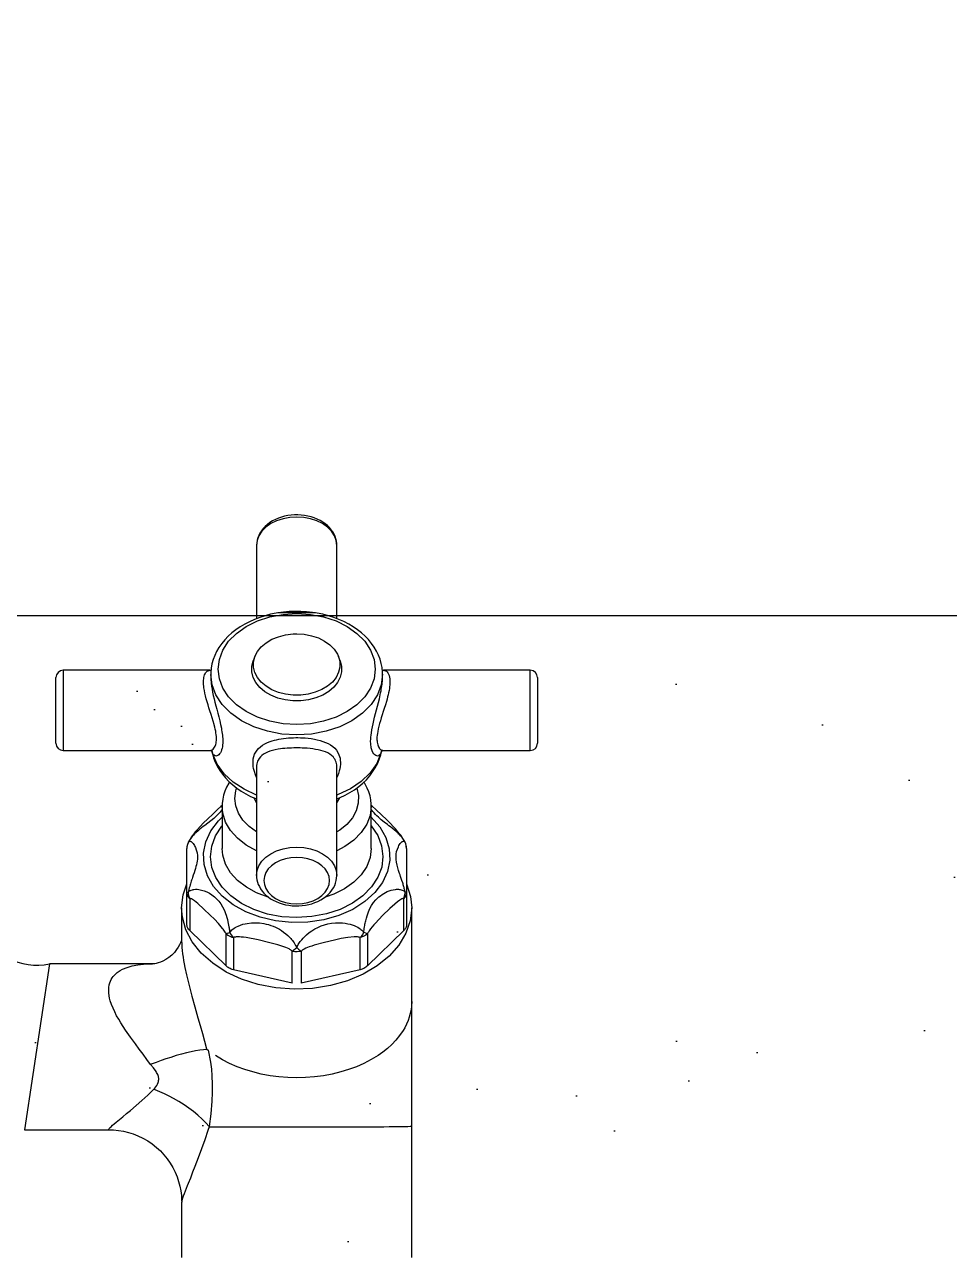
# Model space of a CAD drawing. Extents: x -36 to 357, y 137 to 237.
# Drawn here: x 42.104 to 42.2181, y 152.687 to 152.8391 of the extents above; entities that cross this region are included whole.
import ezdxf

# ---------------------------------------------------------------- set-up
doc = ezdxf.new("R2010")
doc.units = 0
doc.header["$LTSCALE"] = 0.01
doc.layers.get('0').update_dxf_attribs({"linetype": 'CONTINUOUS'})
for name, color, linetype in [('01', 1, 'CONTINUOUS'), ('A-HACHURAPARED', 254, 'CONTINUOUS'), ('ARQ-SMB-1_025', 1, 'CONTINUOUS')]:
    doc.layers.add(name, color=color, linetype=linetype)
doc.styles.add('FNDE Texto Cota 0025', font='verdana.ttf', dxfattribs={"height": 0.04})
doc.dimstyles.new('FNDE 1-0025', dxfattribs={"dimscale": 5, "dimtxt": 0.04, "dimasz": 0.0035, "dimexe": 0.15, "dimexo": 0.15, "dimgap": 0.0025, "dimtad": 1, "dimzin": 1, "dimdsep": 46, "dimtxsty": 'FNDE Texto Cota 0025', "dimblk": 'tic', "dimcen": 0.015, "dimdle": 0.15, "dimse1": 1, "dimse2": 1, "dimclrd": 251, "dimclre": 251, "dimclrt": 256, "dimaunit": 1, "dimadec": 3, "dimazin": 0, "dimtfac": 1, "dimtix": 1, "dimtmove": 2, "dimatfit": 3, "dimfxl": 0.15, "dimtvp": 1, "dimtolj": 1, "dimtzin": 0, "dimarcsym": 0})

# ---------------------------------------------------------------- blocks, each defined once
blk = doc.blocks.new('A$C093F1C31')
at = {"layer": '01', "ltscale": 10}
for p, q in [((0.09558, 0.16443), (0.09558, 0.14936)), ((0.11208, 0.16443), (0.11208, 0.16455)), ((0.11208, 0.14936), (0.11208, 0.16443)), ((0.10383, 0.15055), (0.10002, 0.15055)), ((0.10383, 0.15055), (0.10002, 0.15055)), ((0.10763, 0.15055), (0.10383, 0.15055)), ((0.09522, 0.14158), (0.09489, 0.14071)), ((0.11277, 0.14071), (0.11243, 0.14158)), ((0.05433, 0.12374), (0.05433, 0.13724)), ((0.05583, 0.13874), (0.05583, 0.12224)), ((0.08595, 0.13874), (0.05583, 0.13874)), ((0.08617, 0.13793), (0.08617, 0.13738)), ((0.12149, 0.13738), (0.12149, 0.13793)), ((0.12149, 0.13728), (0.12149, 0.13738)), ((0.15183, 0.13874), (0.1217, 0.13874)), ((0.15183, 0.12224), (0.15183, 0.13874)), ((0.15333, 0.13724), (0.15333, 0.12374)), ((0.05583, 0.12224), (0.08595, 0.12224)), ((0.08636, 0.12217), (0.08637, 0.12213)), ((0.08636, 0.12214), (0.08638, 0.12205)), ((0.1217, 0.12224), (0.15183, 0.12224)), ((0.09558, 0.11886), (0.09558, 0.11882)), ((0.09558, 0.11882), (0.09558, 0.09654)), ((0.11208, 0.09654), (0.11208, 0.11882)), ((0.0885, 0.11077), (0.0885, 0.10211)), ((0.11916, 0.10211), (0.11916, 0.11077)), ((0.08125, 0.09307), (0.08125, 0.10207)), ((0.12641, 0.10207), (0.12641, 0.09307)), ((0.08125, 0.08646), (0.08125, 0.09307)), ((0.08182, 0.09182), (0.08182, 0.08521)), ((0.12583, 0.08521), (0.12583, 0.09182)), ((0.12641, 0.09307), (0.12641, 0.08646)), ((0.08017, 0.08989), (0.08017, 0.08322)), ((0.12748, 0.07065), (0.12748, 0.08989)), ((0.0893, 0.07793), (0.08182, 0.08521)), ((0.0893, 0.07793), (0.0893, 0.08454)), ((0.0908, 0.08377), (0.0908, 0.07716)), ((0.11686, 0.07716), (0.11686, 0.08377)), ((0.12583, 0.08521), (0.11836, 0.07793)), ((0.11836, 0.08454), (0.11836, 0.07793)), ((0.1029, 0.07438), (0.1029, 0.08099)), ((0.10475, 0.08099), (0.10475, 0.07438)), ((0.05303, 0.07834), (0.04789, 0.04423)), ((0.07415, 0.07834), (0.05303, 0.07834)), ((0.07406, 0.07834), (0.07415, 0.07834)), ((0.07415, 0.07834), (0.07419, 0.07834)), ((0.1029, 0.07438), (0.0908, 0.07716)), ((0.11686, 0.07716), (0.10475, 0.07438)), ((0.12748, 0.04498), (0.12748, 0.07065)), ((0.04789, 0.04423), (0.06527, 0.04423)), ((0.12748, 0.01799), (0.12748, 0.04498)), ((0.08017, 0.02934), (0.08017, 0.01799))]:
    blk.add_line(p, q, dxfattribs=at)
for points in [[(0.11208, 0.16455, 0), (0.11206, 0.16484, 0), (0.11199, 0.16533, 0), (0.11188, 0.16581, 0), (0.11171, 0.16628, 0), (0.1115, 0.16675, 0), (0.11124, 0.16721, 0), (0.11092, 0.16765, 0), (0.11056, 0.16808, 0), (0.11014, 0.16849, 0), (0.10968, 0.16887, 0), (0.10917, 0.16922, 0), (0.10862, 0.16955, 0), (0.10804, 0.16983, 0), (0.10743, 0.17008, 0), (0.10679, 0.17029, 0), (0.10613, 0.17046, 0), (0.10545, 0.17058, 0), (0.10477, 0.17066, 0), (0.10408, 0.1707, 0), (0.10338, 0.17069, 0), (0.10269, 0.17064, 0), (0.10201, 0.17055, 0), (0.10134, 0.17041, 0), (0.10068, 0.17023, 0), (0.10005, 0.17001, 0), (0.09944, 0.16975, 0), (0.09886, 0.16945, 0), (0.09831, 0.16911, 0), (0.0978, 0.16874, 0), (0.09734, 0.16833, 0), (0.09693, 0.16789, 0), (0.09657, 0.16744, 0), (0.09627, 0.16696, 0), (0.09602, 0.16647, 0), (0.09583, 0.16598, 0), (0.09569, 0.16548, 0), (0.09561, 0.16498, 0), (0.09558, 0.16452, 0), (0.09558, 0.16443, 0)], [(0.11208, 0.16443, 0), (0.11195, 0.16544, 0), (0.11158, 0.16642, 0), (0.11097, 0.16734, 0), (0.11015, 0.16818, 0), (0.10913, 0.1689, 0), (0.10795, 0.16948, 0), (0.10665, 0.16991, 0), (0.10526, 0.17017, 0), (0.10383, 0.17026, 0), (0.10239, 0.17017, 0), (0.10101, 0.16991, 0), (0.0997, 0.16948, 0), (0.09852, 0.1689, 0), (0.09751, 0.16818, 0), (0.09668, 0.16734, 0), (0.09607, 0.16642, 0), (0.0957, 0.16544, 0), (0.09558, 0.16443, 0)], [(0.10002, 0.15055, 0), (0.09962, 0.15049, 0), (0.09846, 0.15025, 0), (0.09733, 0.14996, 0), (0.09622, 0.14961, 0), (0.09515, 0.1492, 0), (0.09412, 0.14874, 0), (0.09314, 0.14824, 0), (0.0922, 0.14768, 0), (0.09131, 0.14707, 0), (0.09049, 0.14642, 0), (0.08972, 0.14573, 0), (0.08902, 0.145, 0), (0.0884, 0.14424, 0), (0.08784, 0.14345, 0), (0.08736, 0.14263, 0), (0.08696, 0.14179, 0), (0.08664, 0.14093, 0), (0.08641, 0.14006, 0), (0.08625, 0.13918, 0), (0.08617, 0.1383, 0), (0.08617, 0.13789, 0)], [(0.10768, 0.15055, 0), (0.10705, 0.15064, 0), (0.10587, 0.15077, 0), (0.10467, 0.15084, 0), (0.10347, 0.15085, 0), (0.10227, 0.15081, 0), (0.10108, 0.1507, 0), (0.09997, 0.15055, 0)], [(0.10763, 0.15055, 0), (0.10383, 0.15055, 0)], [(0.12149, 0.13796, 0), (0.12147, 0.13841, 0), (0.12139, 0.13929, 0), (0.12122, 0.14016, 0), (0.12098, 0.14102, 0), (0.12066, 0.14187, 0), (0.12025, 0.1427, 0), (0.11978, 0.1435, 0), (0.11923, 0.14428, 0), (0.1186, 0.14504, 0), (0.11791, 0.14576, 0), (0.11715, 0.14644, 0), (0.11633, 0.14708, 0), (0.11545, 0.14768, 0), (0.11451, 0.14824, 0), (0.11353, 0.14875, 0), (0.1125, 0.1492, 0), (0.11143, 0.14961, 0), (0.11033, 0.14995, 0), (0.1092, 0.15025, 0), (0.10804, 0.15049, 0), (0.10764, 0.15055, 0)], [(0.09522, 0.14158, 0), (0.09576, 0.14261, 0), (0.09654, 0.14356, 0), (0.09754, 0.1444, 0), (0.09874, 0.14511, 0), (0.10009, 0.14565, 0), (0.10155, 0.14602, 0), (0.10308, 0.14621, 0), (0.10383, 0.14623, 0)], [(0.10383, 0.14623, 0), (0.10538, 0.14614, 0), (0.10688, 0.14585, 0), (0.10829, 0.14539, 0), (0.10956, 0.14476, 0), (0.11066, 0.14398, 0), (0.11155, 0.14308, 0), (0.11221, 0.14208, 0), (0.11243, 0.14158, 0)], [(0.11277, 0.14071, 0), (0.11305, 0.13959, 0), (0.11306, 0.13844, 0), (0.11279, 0.13732, 0), (0.11224, 0.13624, 0), (0.11144, 0.13525, 0), (0.1104, 0.13437, 0), (0.10917, 0.13364, 0), (0.10777, 0.13306, 0), (0.10626, 0.13267, 0), (0.10467, 0.13247, 0), (0.10305, 0.13246, 0), (0.10146, 0.13266, 0), (0.09994, 0.13304, 0), (0.09854, 0.13361, 0), (0.0973, 0.13434, 0), (0.09626, 0.13521, 0), (0.09544, 0.1362, 0), (0.09489, 0.13727, 0), (0.0946, 0.1384, 0), (0.09459, 0.13954, 0), (0.09487, 0.14066, 0), (0.09489, 0.14071, 0)], [(0.11243, 0.14158, 0), (0.11271, 0.1405, 0), (0.11271, 0.1394, 0), (0.11245, 0.13832, 0), (0.11192, 0.13728, 0), (0.11115, 0.13633, 0), (0.11016, 0.13548, 0), (0.10897, 0.13477, 0), (0.10763, 0.13422, 0), (0.10617, 0.13384, 0), (0.10464, 0.13365, 0), (0.10308, 0.13364, 0), (0.10155, 0.13383, 0), (0.10009, 0.1342, 0), (0.09874, 0.13475, 0), (0.09754, 0.13545, 0), (0.09654, 0.13629, 0), (0.09576, 0.13724, 0), (0.09522, 0.13827, 0), (0.09495, 0.13936, 0), (0.09494, 0.14045, 0), (0.0952, 0.14154, 0), (0.09522, 0.14158, 0)], [(0.08596, 0.12224, 0), (0.08603, 0.12224, 0), (0.08623, 0.12228, 0), (0.08644, 0.12238, 0), (0.08664, 0.12252, 0), (0.0868, 0.12269, 0), (0.08694, 0.12291, 0), (0.08707, 0.12316, 0), (0.08718, 0.12346, 0), (0.08725, 0.12372, 0), (0.08729, 0.12401, 0), (0.08732, 0.12432, 0), (0.08733, 0.12465, 0), (0.08733, 0.12488, 0), (0.08732, 0.12512, 0), (0.08728, 0.12548, 0), (0.08723, 0.12585, 0), (0.08717, 0.12624, 0), (0.08708, 0.12665, 0), (0.08698, 0.12707, 0), (0.08687, 0.1275, 0), (0.08684, 0.12761, 0), (0.08665, 0.12828, 0), (0.08644, 0.12896, 0), (0.08622, 0.12966, 0), (0.08599, 0.13037, 0), (0.08579, 0.131, 0), (0.08559, 0.13163, 0), (0.0854, 0.13226, 0), (0.08522, 0.13289, 0), (0.08508, 0.13346, 0), (0.08495, 0.13402, 0), (0.08484, 0.13457, 0), (0.08476, 0.1351, 0), (0.08472, 0.13545, 0), (0.08469, 0.13579, 0), (0.08467, 0.13611, 0), (0.08467, 0.13643, 0), (0.08468, 0.13673, 0), (0.08471, 0.13701, 0), (0.08475, 0.13729, 0), (0.08481, 0.13755, 0), (0.08489, 0.13778, 0), (0.08498, 0.138, 0), (0.08508, 0.13819, 0), (0.0852, 0.13835, 0), (0.08539, 0.13853, 0), (0.08559, 0.13866, 0), (0.08581, 0.13872, 0), (0.08596, 0.13874, 0)], [(0.12149, 0.13793, 0), (0.12122, 0.13576, 0), (0.12042, 0.13366, 0), (0.11912, 0.13168, 0), (0.11735, 0.1299, 0), (0.11518, 0.12836, 0), (0.11266, 0.12711, 0), (0.10987, 0.12619, 0), (0.10689, 0.12563, 0), (0.10383, 0.12544, 0), (0.10076, 0.12563, 0), (0.09779, 0.12619, 0), (0.095, 0.12711, 0), (0.09248, 0.12836, 0), (0.0903, 0.1299, 0), (0.08853, 0.13168, 0), (0.08723, 0.13366, 0), (0.08644, 0.13576, 0), (0.08617, 0.1379, 0)], [(0.08617, 0.13738, 0), (0.08617, 0.13719, 0), (0.08618, 0.13692, 0), (0.0862, 0.13664, 0), (0.08622, 0.13635, 0), (0.08625, 0.13605, 0), (0.08633, 0.13547, 0), (0.08642, 0.13487, 0), (0.08654, 0.13424, 0), (0.08668, 0.13358, 0), (0.08684, 0.13289, 0), (0.08701, 0.13219, 0), (0.0872, 0.13146, 0), (0.08738, 0.13074, 0), (0.08759, 0.12995, 0), (0.08779, 0.12916, 0), (0.08799, 0.12836, 0), (0.08817, 0.12758, 0), (0.08833, 0.12683, 0), (0.08839, 0.12646, 0), (0.08845, 0.12609, 0), (0.08851, 0.12573, 0), (0.08855, 0.12537, 0), (0.08859, 0.12502, 0), (0.08861, 0.12469, 0), (0.08863, 0.12413, 0), (0.08862, 0.12374, 0), (0.08859, 0.12338, 0), (0.08855, 0.12303, 0), (0.08849, 0.12271, 0), (0.08839, 0.12236, 0), (0.08827, 0.12205, 0), (0.08814, 0.12177, 0), (0.08798, 0.12154, 0), (0.08781, 0.12135, 0), (0.08762, 0.12122, 0), (0.08743, 0.12113, 0), (0.08723, 0.12111, 0), (0.08703, 0.12115, 0), (0.08684, 0.12125, 0), (0.08675, 0.12133, 0), (0.08667, 0.12143, 0), (0.08658, 0.12155, 0), (0.08651, 0.12168, 0)], [(0.12115, 0.12168, 0), (0.12106, 0.12154, 0), (0.12097, 0.12141, 0), (0.12081, 0.12126, 0), (0.12064, 0.12116, 0), (0.12046, 0.12111, 0), (0.12027, 0.12112, 0), (0.12006, 0.1212, 0), (0.11986, 0.12134, 0), (0.11966, 0.12156, 0), (0.11948, 0.12184, 0), (0.11933, 0.12218, 0), (0.11926, 0.12237, 0), (0.1192, 0.12259, 0), (0.11915, 0.12282, 0), (0.1191, 0.12307, 0), (0.11907, 0.12333, 0), (0.11904, 0.12361, 0), (0.11903, 0.12413, 0), (0.11904, 0.12454, 0), (0.11906, 0.12497, 0), (0.11911, 0.12542, 0), (0.11917, 0.12589, 0), (0.11926, 0.12648, 0), (0.11938, 0.1271, 0), (0.11952, 0.12774, 0), (0.11967, 0.1284, 0), (0.11985, 0.12911, 0), (0.12003, 0.12983, 0), (0.12023, 0.13058, 0), (0.12042, 0.13133, 0), (0.12062, 0.13211, 0), (0.12082, 0.1329, 0), (0.12091, 0.1333, 0), (0.121, 0.13369, 0), (0.12108, 0.13409, 0), (0.12116, 0.13448, 0), (0.12122, 0.13483, 0), (0.12128, 0.13517, 0), (0.12133, 0.13551, 0), (0.12138, 0.13584, 0), (0.12142, 0.13617, 0), (0.12145, 0.13649, 0), (0.12147, 0.13681, 0), (0.12148, 0.13711, 0), (0.12149, 0.13728, 0)], [(0.12171, 0.13874, 0), (0.12186, 0.13872, 0), (0.12206, 0.13866, 0), (0.12226, 0.13854, 0), (0.12242, 0.13839, 0), (0.12257, 0.13819, 0), (0.1227, 0.13795, 0), (0.12281, 0.13766, 0), (0.1229, 0.13733, 0), (0.12295, 0.13696, 0), (0.12298, 0.13668, 0), (0.12299, 0.13638, 0), (0.12298, 0.13607, 0), (0.12296, 0.13572, 0), (0.12293, 0.13535, 0), (0.12288, 0.13496, 0), (0.12281, 0.13455, 0), (0.12273, 0.13413, 0), (0.12263, 0.13369, 0), (0.12252, 0.13325, 0), (0.1224, 0.13279, 0), (0.12227, 0.13233, 0), (0.12206, 0.13161, 0), (0.12183, 0.13089, 0), (0.12163, 0.13025, 0), (0.12142, 0.12961, 0), (0.12121, 0.12897, 0), (0.12102, 0.12833, 0), (0.12086, 0.12777, 0), (0.12071, 0.12723, 0), (0.12058, 0.12668, 0), (0.12047, 0.12615, 0), (0.12041, 0.12576, 0), (0.12036, 0.12538, 0), (0.12033, 0.12501, 0), (0.12032, 0.12465, 0), (0.12032, 0.12443, 0), (0.12034, 0.12422, 0), (0.12037, 0.12393, 0), (0.12042, 0.12366, 0), (0.12049, 0.12341, 0), (0.12057, 0.12318, 0), (0.12067, 0.12298, 0), (0.12078, 0.1228, 0), (0.12081, 0.12275, 0), (0.121, 0.12254, 0), (0.12121, 0.12238, 0), (0.12144, 0.12228, 0), (0.12167, 0.12224, 0), (0.1217, 0.12224, 0)], [(0.12149, 0.13793, 0), (0.12149, 0.13796, 0)], [(0.09557, 0.11672, 0), (0.09535, 0.11724, 0), (0.09513, 0.11789, 0), (0.09497, 0.11852, 0), (0.0949, 0.11895, 0), (0.09485, 0.11937, 0), (0.09484, 0.11978, 0), (0.09486, 0.12015, 0), (0.0949, 0.1205, 0), (0.09501, 0.121, 0), (0.09518, 0.12146, 0), (0.0954, 0.12191, 0), (0.09568, 0.12232, 0), (0.096, 0.12268, 0), (0.09637, 0.12301, 0), (0.09679, 0.12332, 0), (0.09726, 0.1236, 0), (0.09779, 0.12386, 0), (0.09837, 0.12409, 0), (0.09879, 0.12423, 0), (0.09924, 0.12435, 0), (0.0997, 0.12447, 0), (0.10015, 0.12456, 0), (0.10063, 0.12465, 0), (0.10111, 0.12472, 0), (0.10163, 0.12478, 0), (0.10216, 0.12483, 0), (0.10269, 0.12486, 0), (0.10316, 0.12488, 0), (0.10362, 0.12489, 0), (0.10409, 0.12489, 0), (0.10458, 0.12488, 0), (0.10506, 0.12486, 0), (0.10554, 0.12483, 0), (0.10619, 0.12476, 0), (0.10682, 0.12468, 0), (0.10745, 0.12457, 0), (0.10805, 0.12445, 0), (0.10865, 0.12429, 0), (0.10922, 0.12411, 0), (0.10976, 0.1239, 0), (0.11027, 0.12367, 0), (0.11078, 0.12338, 0), (0.11123, 0.12306, 0), (0.11164, 0.12269, 0), (0.112, 0.12229, 0), (0.11229, 0.12185, 0), (0.11252, 0.12137, 0), (0.11264, 0.12102, 0), (0.11273, 0.12065, 0), (0.11279, 0.12026, 0), (0.11281, 0.11974, 0), (0.1128, 0.11933, 0), (0.11275, 0.11892, 0), (0.11268, 0.11849, 0), (0.11257, 0.11805, 0), (0.1124, 0.11751, 0), (0.11219, 0.11696, 0), (0.11208, 0.11672, 0)], [(0.08596, 0.12224, 0), (0.08601, 0.12223, 0), (0.08621, 0.12219, 0), (0.08633, 0.12214, 0), (0.0864, 0.12209, 0), (0.08644, 0.12206, 0), (0.08644, 0.12206, 0)], [(0.08638, 0.12214, 0), (0.08636, 0.12217, 0)], [(0.08651, 0.12168, 0), (0.08646, 0.12192, 0), (0.08638, 0.12214, 0)], [(0.08638, 0.12205, 0), (0.08648, 0.1216, 0), (0.08674, 0.12071, 0), (0.08708, 0.11984, 0), (0.08749, 0.11899, 0), (0.08799, 0.11816, 0), (0.08855, 0.11736, 0), (0.08919, 0.11659, 0), (0.0899, 0.11585, 0), (0.09067, 0.11515, 0), (0.09151, 0.11449, 0), (0.09241, 0.11388, 0), (0.09336, 0.11332, 0), (0.09436, 0.1128, 0), (0.0954, 0.11234, 0), (0.09557, 0.11227, 0)], [(0.08639, 0.12214, 0), (0.08651, 0.12168, 0)], [(0.11208, 0.11882, 0), (0.11207, 0.11905, 0), (0.11205, 0.11926, 0), (0.112, 0.11956, 0), (0.11193, 0.11985, 0), (0.11183, 0.12012, 0), (0.11171, 0.12038, 0), (0.11155, 0.12062, 0), (0.11138, 0.12085, 0), (0.11133, 0.12091, 0), (0.11101, 0.12121, 0), (0.11064, 0.12148, 0), (0.11021, 0.12173, 0), (0.10974, 0.12194, 0), (0.10929, 0.1221, 0), (0.1088, 0.12225, 0), (0.10827, 0.12237, 0), (0.1077, 0.12248, 0), (0.10716, 0.12256, 0), (0.1066, 0.12263, 0), (0.10601, 0.12269, 0), (0.1054, 0.12273, 0), (0.10497, 0.12275, 0), (0.10455, 0.12276, 0), (0.10412, 0.12277, 0), (0.10367, 0.12277, 0), (0.10323, 0.12277, 0), (0.10278, 0.12275, 0), (0.10231, 0.12273, 0), (0.10185, 0.1227, 0), (0.10139, 0.12267, 0), (0.10093, 0.12262, 0), (0.10047, 0.12256, 0), (0.10004, 0.12249, 0), (0.09943, 0.12238, 0), (0.09885, 0.12225, 0), (0.0983, 0.12208, 0), (0.0978, 0.12189, 0), (0.09738, 0.12169, 0), (0.097, 0.12147, 0), (0.09665, 0.12122, 0), (0.09635, 0.12093, 0), (0.0961, 0.12062, 0), (0.0959, 0.12028, 0), (0.09578, 0.12002, 0), (0.0957, 0.11975, 0), (0.09563, 0.11947, 0), (0.09559, 0.11917, 0), (0.09558, 0.11886, 0)], [(0.11208, 0.11228, 0), (0.11274, 0.11255, 0), (0.11377, 0.11303, 0), (0.11475, 0.11358, 0), (0.11569, 0.11417, 0), (0.11657, 0.11482, 0), (0.11739, 0.11551, 0), (0.11815, 0.11624, 0), (0.11883, 0.11702, 0), (0.11944, 0.11783, 0), (0.11998, 0.11867, 0), (0.12043, 0.11953, 0), (0.12081, 0.12042, 0), (0.1211, 0.12132, 0), (0.12129, 0.12213, 0)], [(0.12126, 0.12212, 0), (0.12118, 0.1219, 0), (0.12115, 0.12168, 0)], [(0.12126, 0.12212, 0), (0.12115, 0.12168, 0)], [(0.1212, 0.12204, 0), (0.12121, 0.12205, 0), (0.12125, 0.12209, 0), (0.12132, 0.12213, 0), (0.12143, 0.12219, 0), (0.12158, 0.12223, 0), (0.12171, 0.12224, 0)], [(0.09558, 0.11308, 0), (0.09299, 0.11426, 0), (0.09073, 0.11574, 0), (0.08888, 0.11747, 0), (0.08747, 0.11941, 0), (0.08656, 0.12149, 0), (0.08651, 0.12168, 0)], [(0.12115, 0.12168, 0), (0.12029, 0.11959, 0), (0.11893, 0.11764, 0), (0.11711, 0.11589, 0), (0.11488, 0.11438, 0), (0.11233, 0.11317, 0), (0.11208, 0.11308, 0)], [(0.08999, 0.11576, 0), (0.08984, 0.1155, 0), (0.08941, 0.11471, 0), (0.08906, 0.11389, 0), (0.0888, 0.11306, 0), (0.08862, 0.11222, 0), (0.08852, 0.11137, 0), (0.0885, 0.11078, 0)], [(0.09558, 0.10549, 0), (0.09402, 0.10661, 0), (0.09276, 0.1079, 0), (0.09184, 0.10932, 0), (0.09128, 0.11084, 0), (0.0911, 0.1124, 0), (0.09131, 0.11397, 0), (0.09148, 0.11451, 0)], [(0.11617, 0.11452, 0), (0.11652, 0.11297, 0), (0.11648, 0.1114, 0), (0.11606, 0.10986, 0), (0.11527, 0.1084, 0), (0.11413, 0.10705, 0), (0.11267, 0.10587, 0), (0.11208, 0.10549, 0)], [(0.11916, 0.11078, 0), (0.11914, 0.11122, 0), (0.11906, 0.11207, 0), (0.1189, 0.1129, 0), (0.11865, 0.11372, 0), (0.11833, 0.11452, 0), (0.11793, 0.1153, 0), (0.11766, 0.11576, 0)], [(0.09499, 0.11252, 0), (0.09558, 0.11149, 0)], [(0.11208, 0.11149, 0), (0.11266, 0.11251, 0)], [(0.0885, 0.11092, 0), (0.08824, 0.11071, 0), (0.08754, 0.1101, 0), (0.08662, 0.10924, 0), (0.08549, 0.10814, 0), (0.08469, 0.10735, 0), (0.08395, 0.10658, 0), (0.08337, 0.10593, 0), (0.08297, 0.10548, 0), (0.08265, 0.10508, 0), (0.08235, 0.10469, 0), (0.08209, 0.1043, 0), (0.0819, 0.10401, 0), (0.08174, 0.10374, 0), (0.08159, 0.10347, 0), (0.08155, 0.10338, 0)], [(0.0885, 0.11013, 0), (0.08841, 0.11002, 0), (0.08807, 0.10959, 0), (0.08768, 0.10915, 0), (0.08725, 0.10871, 0), (0.08677, 0.10827, 0), (0.0862, 0.1078, 0), (0.08558, 0.10733, 0), (0.08493, 0.10683, 0), (0.0846, 0.10658, 0), (0.08426, 0.10632, 0), (0.0839, 0.10603, 0), (0.08354, 0.10573, 0), (0.08319, 0.10541, 0), (0.08284, 0.10508, 0), (0.08258, 0.10481, 0), (0.08234, 0.10454, 0), (0.08211, 0.10425, 0), (0.082, 0.1041, 0), (0.08189, 0.10396, 0), (0.0818, 0.10381, 0), (0.08171, 0.10367, 0), (0.08162, 0.10352, 0), (0.08155, 0.10337, 0)], [(0.09558, 0.10163, 0), (0.09346, 0.10278, 0), (0.09166, 0.10418, 0), (0.09022, 0.10577, 0), (0.0892, 0.10752, 0), (0.08863, 0.10936, 0), (0.0885, 0.11078, 0)], [(0.11916, 0.11078, 0), (0.11893, 0.1089, 0), (0.11824, 0.10707, 0), (0.11711, 0.10536, 0), (0.11558, 0.10381, 0), (0.11369, 0.10247, 0), (0.11208, 0.10163, 0)], [(0.12611, 0.10337, 0), (0.12602, 0.10354, 0), (0.12588, 0.10378, 0), (0.12572, 0.10402, 0), (0.12555, 0.10425, 0), (0.12536, 0.10449, 0), (0.12519, 0.10468, 0), (0.12502, 0.10487, 0), (0.12484, 0.10505, 0), (0.12465, 0.10524, 0), (0.12426, 0.1056, 0), (0.12385, 0.10595, 0), (0.12348, 0.10624, 0), (0.12311, 0.10653, 0), (0.12279, 0.10678, 0), (0.12246, 0.10703, 0), (0.12182, 0.10751, 0), (0.12121, 0.108, 0), (0.12063, 0.1085, 0), (0.12032, 0.1088, 0), (0.12002, 0.10909, 0), (0.11975, 0.1094, 0), (0.11949, 0.1097, 0), (0.11927, 0.10998, 0), (0.11915, 0.11013, 0)], [(0.12611, 0.10338, 0), (0.1261, 0.1034, 0), (0.12596, 0.10367, 0), (0.12581, 0.10392, 0), (0.12566, 0.10416, 0), (0.12544, 0.10449, 0), (0.12521, 0.10481, 0), (0.12496, 0.10513, 0), (0.12463, 0.10554, 0), (0.12419, 0.10604, 0), (0.12369, 0.10659, 0), (0.12308, 0.10722, 0), (0.12226, 0.10804, 0), (0.12135, 0.10893, 0), (0.12008, 0.11012, 0), (0.11933, 0.11077, 0), (0.11916, 0.11092, 0)], [(0.11916, 0.10856, 0), (0.12092, 0.10655, 0), (0.12217, 0.10436, 0), (0.12286, 0.10205, 0), (0.12298, 0.09969, 0), (0.12251, 0.09734, 0), (0.12147, 0.0951, 0), (0.1199, 0.09301, 0), (0.11784, 0.09115, 0), (0.11535, 0.08957, 0), (0.11251, 0.08832, 0), (0.10941, 0.08744, 0), (0.10614, 0.08695, 0), (0.1028, 0.08687, 0), (0.09949, 0.0872, 0), (0.09631, 0.08794, 0), (0.09336, 0.08905, 0), (0.09073, 0.09051, 0), (0.0885, 0.09226, 0), (0.08673, 0.09427, 0), (0.08548, 0.09646, 0), (0.08479, 0.09878, 0), (0.08468, 0.10114, 0), (0.08515, 0.10348, 0), (0.08618, 0.10573, 0), (0.08776, 0.10781, 0), (0.0885, 0.10856, 0)], [(0.11916, 0.10672, 0), (0.12047, 0.10474, 0), (0.12128, 0.10263, 0), (0.12156, 0.10045, 0), (0.1213, 0.09827, 0), (0.12051, 0.09616, 0), (0.11921, 0.09418, 0), (0.11745, 0.09238, 0), (0.11527, 0.09083, 0), (0.11274, 0.08957, 0), (0.10995, 0.08864, 0), (0.10696, 0.08807, 0), (0.10388, 0.08787, 0), (0.1008, 0.08806, 0), (0.09781, 0.08861, 0), (0.09501, 0.08953, 0), (0.09247, 0.09078, 0), (0.09028, 0.09232, 0), (0.0885, 0.09411, 0), (0.08718, 0.09609, 0), (0.08637, 0.09819, 0), (0.08609, 0.10037, 0), (0.08635, 0.10255, 0), (0.08714, 0.10466, 0), (0.08844, 0.10665, 0), (0.0885, 0.10672, 0)], [(0.08155, 0.10337, 0), (0.08136, 0.10289, 0), (0.08126, 0.10237, 0), (0.08125, 0.10207, 0)], [(0.08155, 0.10337, 0), (0.08159, 0.10344, 0), (0.08165, 0.1035, 0), (0.08172, 0.10355, 0), (0.0818, 0.10357, 0), (0.08188, 0.10358, 0), (0.08195, 0.10357, 0), (0.08203, 0.10354, 0), (0.0821, 0.1035, 0), (0.08218, 0.10345, 0), (0.08234, 0.10331, 0), (0.08251, 0.10313, 0), (0.08265, 0.10294, 0), (0.08279, 0.10272, 0), (0.0829, 0.10251, 0), (0.08301, 0.10228, 0), (0.08319, 0.10178, 0), (0.08333, 0.10122, 0), (0.0834, 0.10062, 0), (0.08341, 0.10025, 0), (0.0834, 0.09988, 0), (0.08336, 0.0995, 0), (0.0833, 0.09911, 0), (0.08322, 0.09874, 0), (0.08312, 0.09836, 0), (0.08301, 0.09797, 0), (0.08289, 0.09758, 0), (0.08273, 0.09711, 0), (0.08257, 0.09663, 0), (0.0824, 0.09613, 0), (0.08231, 0.09587, 0), (0.08222, 0.0956, 0), (0.08214, 0.09535, 0), (0.08206, 0.0951, 0), (0.08198, 0.09485, 0), (0.08191, 0.09459, 0), (0.08182, 0.09428, 0), (0.08173, 0.09397, 0), (0.08166, 0.09365, 0), (0.08162, 0.09349, 0), (0.08159, 0.09334, 0), (0.08155, 0.09314, 0)], [(0.09796, 0.0921, 0), (0.09559, 0.09297, 0), (0.09347, 0.09412, 0), (0.09167, 0.09551, 0), (0.09023, 0.0971, 0), (0.08921, 0.09885, 0), (0.08863, 0.10069, 0), (0.0885, 0.10211, 0)], [(0.09558, 0.09654, 0), (0.0957, 0.09756, 0), (0.09607, 0.09854, 0), (0.09668, 0.09946, 0), (0.09751, 0.10029, 0), (0.09852, 0.10101, 0), (0.0997, 0.1016, 0), (0.10101, 0.10203, 0), (0.10239, 0.10229, 0), (0.10383, 0.10238, 0), (0.10526, 0.10229, 0), (0.10665, 0.10203, 0), (0.10795, 0.1016, 0), (0.10913, 0.10101, 0), (0.11015, 0.10029, 0), (0.11097, 0.09946, 0), (0.11158, 0.09854, 0), (0.11195, 0.09756, 0), (0.11208, 0.09655, 0)], [(0.11916, 0.10211, 0), (0.11892, 0.10023, 0), (0.11823, 0.0984, 0), (0.1171, 0.09669, 0), (0.11557, 0.09514, 0), (0.11368, 0.09381, 0), (0.11149, 0.09272, 0), (0.10968, 0.09209, 0)], [(0.12611, 0.09314, 0), (0.12607, 0.09331, 0), (0.12603, 0.09349, 0), (0.12599, 0.09367, 0), (0.12595, 0.09385, 0), (0.1259, 0.09404, 0), (0.12585, 0.09423, 0), (0.12574, 0.09461, 0), (0.12568, 0.09483, 0), (0.12561, 0.09504, 0), (0.12547, 0.09547, 0), (0.12533, 0.0959, 0), (0.12519, 0.09633, 0), (0.12508, 0.09664, 0), (0.12498, 0.09694, 0), (0.12478, 0.09753, 0), (0.1246, 0.09812, 0), (0.12445, 0.09869, 0), (0.12433, 0.09925, 0), (0.12426, 0.09981, 0), (0.12424, 0.10036, 0), (0.12428, 0.1009, 0), (0.12437, 0.10145, 0), (0.12453, 0.10198, 0), (0.12473, 0.10246, 0), (0.12485, 0.10269, 0), (0.12497, 0.10289, 0), (0.12511, 0.10308, 0), (0.12525, 0.10325, 0), (0.1254, 0.10339, 0), (0.12554, 0.1035, 0), (0.12565, 0.10355, 0), (0.12576, 0.10358, 0), (0.12586, 0.10357, 0), (0.12591, 0.10356, 0), (0.12595, 0.10354, 0), (0.126, 0.10351, 0), (0.12604, 0.10347, 0), (0.12607, 0.10343, 0), (0.12611, 0.10337, 0)], [(0.12641, 0.10207, 0), (0.12636, 0.10259, 0), (0.12623, 0.10309, 0), (0.12611, 0.10337, 0)], [(0.09558, 0.09654, 0), (0.09559, 0.09615, 0), (0.09566, 0.09566, 0), (0.09577, 0.09518, 0), (0.09593, 0.0947, 0), (0.09615, 0.09424, 0), (0.09641, 0.09378, 0), (0.09672, 0.09333, 0), (0.09708, 0.09291, 0), (0.0975, 0.0925, 0), (0.09796, 0.09211, 0), (0.09846, 0.09176, 0), (0.09901, 0.09143, 0), (0.09959, 0.09115, 0), (0.10021, 0.0909, 0), (0.10085, 0.09069, 0), (0.1015, 0.09052, 0), (0.10218, 0.0904, 0), (0.10286, 0.09031, 0), (0.10355, 0.09027, 0), (0.10425, 0.09028, 0), (0.10494, 0.09033, 0), (0.10562, 0.09042, 0), (0.10629, 0.09055, 0), (0.10695, 0.09073, 0), (0.10758, 0.09095, 0), (0.1082, 0.09121, 0), (0.10878, 0.09151, 0), (0.10932, 0.09185, 0), (0.10983, 0.09222, 0), (0.1103, 0.09263, 0), (0.11071, 0.09306, 0), (0.11107, 0.09352, 0), (0.11138, 0.09399, 0), (0.11163, 0.09448, 0), (0.11182, 0.09498, 0), (0.11196, 0.09547, 0), (0.11204, 0.09597, 0), (0.11208, 0.09647, 0), (0.11208, 0.09655, 0)], [(0.08017, 0.08989, 0), (0.08047, 0.09255, 0), (0.08122, 0.09483, 0)], [(0.12643, 0.09483, 0), (0.12725, 0.09223, 0), (0.12748, 0.08989, 0)], [(0.08125, 0.09307, 0), (0.08129, 0.0931, 0), (0.08143, 0.09312, 0), (0.08155, 0.09314, 0)], [(0.08182, 0.09182, 0), (0.08155, 0.09214, 0), (0.08136, 0.09249, 0), (0.08126, 0.09285, 0), (0.08125, 0.09307, 0)], [(0.08155, 0.09314, 0), (0.08162, 0.09322, 0), (0.08171, 0.09329, 0), (0.0818, 0.09336, 0), (0.0819, 0.09342, 0), (0.08201, 0.09348, 0), (0.08213, 0.09353, 0), (0.08237, 0.09361, 0), (0.08252, 0.09364, 0), (0.08267, 0.09367, 0), (0.083, 0.09369, 0), (0.08334, 0.09369, 0), (0.0837, 0.09365, 0), (0.08397, 0.0936, 0), (0.08424, 0.09354, 0), (0.08479, 0.09337, 0), (0.08534, 0.09315, 0), (0.08588, 0.09287, 0), (0.0864, 0.09254, 0), (0.0869, 0.09217, 0), (0.08737, 0.09174, 0), (0.0878, 0.09127, 0), (0.08821, 0.09072, 0), (0.08858, 0.09012, 0), (0.0889, 0.08946, 0), (0.08905, 0.08911, 0), (0.08918, 0.08874, 0), (0.08932, 0.08834, 0), (0.08945, 0.08792, 0), (0.08957, 0.08748, 0), (0.08968, 0.08703, 0), (0.08976, 0.08667, 0), (0.08983, 0.08631, 0), (0.0899, 0.08594, 0), (0.08993, 0.08575, 0), (0.08996, 0.08556, 0), (0.08999, 0.08538, 0), (0.09001, 0.08521, 0), (0.09004, 0.08503, 0), (0.09006, 0.08485, 0)], [(0.08182, 0.09182, 0), (0.08165, 0.09232, 0), (0.08156, 0.09283, 0), (0.08155, 0.09314, 0)], [(0.0893, 0.08454, 0), (0.08925, 0.08464, 0), (0.0892, 0.08473, 0), (0.08915, 0.08482, 0), (0.0891, 0.08491, 0), (0.08897, 0.0851, 0), (0.08884, 0.08529, 0), (0.0887, 0.08548, 0), (0.08856, 0.08566, 0), (0.08774, 0.08665, 0), (0.0869, 0.08754, 0), (0.08605, 0.08838, 0), (0.08476, 0.08964, 0), (0.08347, 0.0908, 0), (0.08315, 0.09107, 0), (0.08284, 0.09131, 0), (0.08262, 0.09146, 0), (0.08242, 0.0916, 0), (0.08221, 0.09171, 0), (0.08211, 0.09176, 0), (0.08201, 0.0918, 0), (0.08194, 0.09181, 0), (0.08188, 0.09182, 0), (0.08182, 0.09182, 0)], [(0.1176, 0.08485, 0), (0.11762, 0.08505, 0), (0.11766, 0.08534, 0), (0.1177, 0.08564, 0), (0.11775, 0.08594, 0), (0.11781, 0.08624, 0), (0.11786, 0.0865, 0), (0.11791, 0.08675, 0), (0.11797, 0.087, 0), (0.11803, 0.08724, 0), (0.11815, 0.08774, 0), (0.1183, 0.08822, 0), (0.11843, 0.08864, 0), (0.11858, 0.08905, 0), (0.11872, 0.08939, 0), (0.11888, 0.08972, 0), (0.11922, 0.09036, 0), (0.11961, 0.09096, 0), (0.12007, 0.09152, 0), (0.12037, 0.09183, 0), (0.12069, 0.09211, 0), (0.12103, 0.09238, 0), (0.12138, 0.09263, 0), (0.12173, 0.09284, 0), (0.12208, 0.09304, 0), (0.12245, 0.09321, 0), (0.12283, 0.09336, 0), (0.12326, 0.0935, 0), (0.12369, 0.0936, 0), (0.12413, 0.09367, 0), (0.12434, 0.09369, 0), (0.12456, 0.09369, 0), (0.12475, 0.09369, 0), (0.12494, 0.09367, 0), (0.12512, 0.09365, 0), (0.1253, 0.09361, 0), (0.1255, 0.09354, 0), (0.12568, 0.09346, 0), (0.12586, 0.09336, 0), (0.12594, 0.09329, 0), (0.12602, 0.09323, 0), (0.12611, 0.09314, 0)], [(0.12583, 0.09182, 0), (0.12579, 0.09182, 0), (0.12571, 0.09181, 0), (0.12562, 0.09179, 0), (0.12553, 0.09175, 0), (0.12543, 0.09171, 0), (0.12524, 0.0916, 0), (0.12504, 0.09147, 0), (0.12453, 0.09109, 0), (0.12402, 0.09066, 0), (0.123, 0.08973, 0), (0.12149, 0.08828, 0), (0.11999, 0.08671, 0), (0.11967, 0.08636, 0), (0.11935, 0.08598, 0), (0.11903, 0.08559, 0), (0.11873, 0.08517, 0), (0.11864, 0.08504, 0), (0.11856, 0.08491, 0), (0.11848, 0.08477, 0), (0.1184, 0.08463, 0), (0.11836, 0.08454, 0)], [(0.12583, 0.09182, 0), (0.126, 0.09232, 0), (0.12609, 0.09283, 0), (0.12611, 0.09314, 0)], [(0.12641, 0.09307, 0), (0.12636, 0.0927, 0), (0.12623, 0.09234, 0), (0.12601, 0.09201, 0), (0.12583, 0.09182, 0)], [(0.12641, 0.09307, 0), (0.12636, 0.0931, 0), (0.12623, 0.09312, 0), (0.12611, 0.09314, 0)], [(0.12748, 0.08989, 0), (0.12718, 0.08724, 0), (0.12629, 0.08465, 0), (0.12483, 0.0822, 0), (0.12284, 0.07994, 0), (0.12037, 0.07794, 0), (0.11747, 0.07623, 0), (0.11424, 0.07487, 0), (0.11074, 0.0739, 0), (0.10706, 0.07332, 0), (0.1033, 0.07317, 0), (0.09956, 0.07344, 0), (0.09592, 0.07413, 0), (0.09248, 0.07522, 0), (0.08933, 0.07667, 0), (0.08655, 0.07847, 0), (0.08421, 0.08055, 0), (0.08236, 0.08287, 0), (0.08105, 0.08537, 0), (0.08033, 0.08798, 0), (0.08017, 0.08989, 0)], [(0.08182, 0.08521, 0), (0.08168, 0.08536, 0), (0.08156, 0.08551, 0), (0.08146, 0.08568, 0), (0.08137, 0.08585, 0), (0.08132, 0.086, 0), (0.08128, 0.08615, 0), (0.08125, 0.0863, 0), (0.08125, 0.08646, 0)], [(0.09006, 0.08485, 0), (0.09016, 0.08499, 0), (0.09032, 0.08517, 0), (0.09051, 0.08535, 0), (0.09072, 0.08552, 0), (0.09094, 0.08568, 0), (0.0912, 0.08585, 0), (0.09148, 0.086, 0), (0.09178, 0.08614, 0), (0.09225, 0.08633, 0), (0.09274, 0.08649, 0), (0.0932, 0.0866, 0), (0.09366, 0.08669, 0), (0.0945, 0.08679, 0), (0.09534, 0.08682, 0), (0.09621, 0.08677, 0), (0.09706, 0.08665, 0), (0.09756, 0.08655, 0), (0.09805, 0.08642, 0), (0.09854, 0.08627, 0), (0.09901, 0.08609, 0), (0.09944, 0.0859, 0), (0.09987, 0.08569, 0), (0.10028, 0.08546, 0), (0.10069, 0.08521, 0), (0.10114, 0.0849, 0), (0.10158, 0.08455, 0), (0.102, 0.08418, 0), (0.10241, 0.08377, 0), (0.10259, 0.08358, 0), (0.10276, 0.08338, 0), (0.10293, 0.08317, 0), (0.10309, 0.08295, 0), (0.10328, 0.08269, 0), (0.10345, 0.08243, 0), (0.10361, 0.08215, 0), (0.10375, 0.08187, 0), (0.10383, 0.08169, 0)], [(0.10383, 0.08169, 0), (0.10392, 0.0819, 0), (0.10403, 0.08211, 0), (0.10415, 0.08232, 0), (0.10428, 0.08254, 0), (0.10442, 0.08276, 0), (0.10457, 0.08297, 0), (0.10485, 0.08333, 0), (0.10515, 0.08367, 0), (0.10548, 0.08401, 0), (0.10582, 0.08433, 0), (0.10636, 0.08478, 0), (0.10692, 0.08518, 0), (0.10752, 0.08555, 0), (0.10815, 0.08587, 0), (0.10882, 0.08616, 0), (0.10951, 0.08639, 0), (0.11024, 0.08658, 0), (0.11098, 0.08671, 0), (0.11181, 0.0868, 0), (0.11264, 0.08681, 0), (0.11322, 0.08678, 0), (0.11378, 0.08672, 0), (0.11434, 0.08662, 0), (0.11479, 0.08652, 0), (0.11523, 0.08639, 0), (0.11566, 0.08623, 0), (0.11607, 0.08605, 0), (0.11638, 0.08589, 0), (0.11666, 0.08572, 0), (0.11685, 0.08559, 0), (0.11703, 0.08545, 0), (0.11719, 0.08531, 0), (0.1173, 0.0852, 0), (0.11741, 0.08509, 0), (0.11751, 0.08497, 0), (0.1176, 0.08485, 0)], [(0.12641, 0.08646, 0), (0.1264, 0.08628, 0), (0.12637, 0.0861, 0), (0.12631, 0.08593, 0), (0.12624, 0.08575, 0), (0.12616, 0.08561, 0), (0.12607, 0.08547, 0), (0.12596, 0.08534, 0), (0.12583, 0.08521, 0)], [(0.0893, 0.08454, 0), (0.08954, 0.08464, 0), (0.08985, 0.08476, 0), (0.09006, 0.08485, 0)], [(0.0893, 0.08454, 0), (0.08964, 0.08426, 0), (0.09005, 0.08403, 0), (0.0905, 0.08385, 0), (0.0908, 0.08377, 0)], [(0.09006, 0.08485, 0), (0.09031, 0.0844, 0), (0.09061, 0.08399, 0), (0.0908, 0.08377, 0)], [(0.1029, 0.08099, 0), (0.10283, 0.08105, 0), (0.10274, 0.08112, 0), (0.10265, 0.08119, 0), (0.10255, 0.08125, 0), (0.1024, 0.08134, 0), (0.10225, 0.08142, 0), (0.10193, 0.08157, 0), (0.10161, 0.08171, 0), (0.10121, 0.08187, 0), (0.1008, 0.08201, 0), (0.09997, 0.08227, 0), (0.09831, 0.08271, 0), (0.09587, 0.08328, 0), (0.09344, 0.08375, 0), (0.09292, 0.08382, 0), (0.09241, 0.08388, 0), (0.09207, 0.0839, 0), (0.09173, 0.08391, 0), (0.0914, 0.0839, 0), (0.09126, 0.08388, 0), (0.09113, 0.08386, 0), (0.09099, 0.08384, 0), (0.09087, 0.0838, 0), (0.0908, 0.08377, 0)], [(0.11686, 0.08377, 0), (0.11678, 0.0838, 0), (0.1167, 0.08383, 0), (0.11662, 0.08385, 0), (0.11653, 0.08386, 0), (0.11632, 0.08389, 0), (0.11611, 0.0839, 0), (0.11589, 0.08391, 0), (0.11566, 0.0839, 0), (0.11433, 0.08378, 0), (0.11297, 0.08354, 0), (0.11161, 0.08324, 0), (0.10951, 0.08276, 0), (0.10742, 0.08219, 0), (0.10691, 0.08203, 0), (0.1064, 0.08185, 0), (0.10606, 0.08172, 0), (0.10572, 0.08157, 0), (0.10539, 0.08141, 0), (0.10522, 0.08132, 0), (0.10506, 0.08122, 0), (0.10495, 0.08115, 0), (0.10485, 0.08107, 0), (0.10475, 0.08099, 0)], [(0.1176, 0.08485, 0), (0.11734, 0.0844, 0), (0.11705, 0.08399, 0), (0.11686, 0.08377, 0)], [(0.11836, 0.08454, 0), (0.11801, 0.08426, 0), (0.11761, 0.08403, 0), (0.11715, 0.08385, 0), (0.11686, 0.08377, 0)], [(0.1176, 0.08485, 0), (0.11794, 0.08471, 0), (0.11822, 0.08459, 0), (0.11836, 0.08454, 0)], [(0.08017, 0.08348, 0), (0.08016, 0.08344, 0), (0.08013, 0.08329, 0), (0.08006, 0.08305, 0), (0.07993, 0.08271, 0), (0.07975, 0.08229, 0), (0.07948, 0.08181, 0), (0.07912, 0.08128, 0), (0.07867, 0.08071, 0), (0.07812, 0.08016, 0), (0.07752, 0.07966, 0), (0.07691, 0.07925, 0), (0.07632, 0.07893, 0), (0.07579, 0.0787, 0), (0.07533, 0.07854, 0), (0.07494, 0.07844, 0), (0.07463, 0.07838, 0), (0.07439, 0.07835, 0), (0.07423, 0.07834, 0), (0.07418, 0.07834, 0)], [(0.08017, 0.08322, 0), (0.08017, 0.08301, 0), (0.08018, 0.08258, 0), (0.08024, 0.08174, 0), (0.0803, 0.0811, 0), (0.08037, 0.08044, 0), (0.08047, 0.07975, 0), (0.08058, 0.07906, 0), (0.08071, 0.07833, 0), (0.08085, 0.0776, 0), (0.08117, 0.07611, 0), (0.08143, 0.07502, 0), (0.0817, 0.07393, 0), (0.08198, 0.07284, 0), (0.08227, 0.07174, 0), (0.08289, 0.06951, 0), (0.08353, 0.06728, 0), (0.08399, 0.06566, 0), (0.08444, 0.06405, 0), (0.0853, 0.06087, 0), (0.08533, 0.06076, 0)], [(0.1029, 0.08099, 0), (0.10325, 0.08122, 0), (0.10361, 0.0815, 0), (0.10383, 0.08169, 0)], [(0.10383, 0.08169, 0), (0.1042, 0.08138, 0), (0.10455, 0.08112, 0), (0.10475, 0.08099, 0)], [(0.1029, 0.08099, 0), (0.10341, 0.08091, 0), (0.10393, 0.08089, 0), (0.10445, 0.08094, 0), (0.10475, 0.08099, 0)], [(0.07379, 0.05766, 0), (0.07304, 0.05872, 0), (0.07226, 0.05977, 0), (0.07147, 0.06083, 0), (0.07067, 0.0619, 0), (0.06964, 0.0633, 0), (0.06864, 0.06473, 0), (0.06815, 0.06546, 0), (0.06768, 0.0662, 0), (0.06723, 0.06695, 0), (0.06681, 0.0677, 0), (0.06642, 0.06846, 0), (0.06606, 0.06923, 0), (0.06575, 0.07001, 0), (0.0655, 0.07078, 0), (0.06537, 0.07128, 0), (0.06528, 0.07177, 0), (0.0652, 0.07237, 0), (0.06517, 0.07295, 0), (0.0652, 0.07352, 0), (0.0653, 0.07407, 0), (0.0654, 0.07446, 0), (0.06555, 0.07483, 0), (0.06571, 0.07516, 0), (0.0659, 0.07547, 0), (0.06611, 0.07577, 0), (0.06635, 0.07605, 0), (0.06662, 0.07631, 0), (0.06691, 0.07655, 0), (0.06756, 0.07699, 0), (0.06804, 0.07724, 0), (0.06899, 0.07763, 0), (0.07003, 0.07792, 0), (0.07114, 0.07814, 0), (0.07231, 0.07827, 0), (0.07406, 0.07834, 0)], [(0.0908, 0.07716, 0), (0.09056, 0.07722, 0), (0.09034, 0.0773, 0), (0.09012, 0.07739, 0), (0.08991, 0.07749, 0), (0.08974, 0.07759, 0), (0.08958, 0.07769, 0), (0.08943, 0.07781, 0), (0.0893, 0.07793, 0)], [(0.11836, 0.07793, 0), (0.1182, 0.07779, 0), (0.11803, 0.07766, 0), (0.11784, 0.07754, 0), (0.11764, 0.07743, 0), (0.11745, 0.07735, 0), (0.11726, 0.07728, 0), (0.11706, 0.07721, 0), (0.11686, 0.07716, 0)], [(0.12748, 0.07065, 0), (0.12744, 0.06975, 0), (0.12734, 0.06891, 0), (0.12718, 0.06813, 0), (0.12697, 0.0674, 0), (0.12673, 0.06672, 0), (0.12639, 0.06593, 0), (0.12603, 0.06523, 0), (0.12568, 0.06462, 0)], [(0.12568, 0.06462, 0), (0.12498, 0.06361, 0), (0.1242, 0.06266, 0), (0.12336, 0.06178, 0), (0.12246, 0.06096, 0), (0.12151, 0.06021, 0), (0.12054, 0.05952, 0)], [(0.08533, 0.06076, 0), (0.08465, 0.0607, 0), (0.08388, 0.0606, 0), (0.08303, 0.06046, 0), (0.0821, 0.06027, 0), (0.08114, 0.06005, 0), (0.08013, 0.05978, 0), (0.07905, 0.05948, 0), (0.07793, 0.05913, 0), (0.07695, 0.05881, 0), (0.07595, 0.05847, 0), (0.07493, 0.05809, 0), (0.07389, 0.0577, 0), (0.07379, 0.05766, 0)], [(0.08533, 0.06076, 0), (0.08534, 0.06076, 0), (0.08534, 0.06076, 0), (0.08535, 0.06075, 0), (0.08535, 0.06075, 0), (0.08536, 0.06075, 0), (0.08537, 0.06075, 0), (0.08538, 0.06075, 0), (0.08546, 0.06071, 0), (0.08549, 0.0607, 0), (0.08551, 0.06068, 0), (0.08554, 0.06067, 0), (0.08556, 0.06066, 0), (0.08558, 0.06064, 0), (0.0856, 0.06063, 0)], [(0.0856, 0.06063, 0), (0.0856, 0.06063, 0), (0.08611, 0.05814, 0), (0.08629, 0.05673, 0), (0.08639, 0.0553, 0), (0.08644, 0.05362, 0), (0.08643, 0.05189, 0), (0.08637, 0.05013, 0), (0.08617, 0.04752, 0), (0.08581, 0.04488, 0)], [(0.0948, 0.05612, 0), (0.09317, 0.05661, 0), (0.09157, 0.0572, 0), (0.09002, 0.05788, 0), (0.08854, 0.05865, 0), (0.08712, 0.05952, 0)], [(0.12054, 0.05952, 0), (0.11912, 0.05866, 0), (0.11764, 0.05788, 0), (0.11609, 0.0572, 0), (0.11449, 0.05662, 0), (0.11287, 0.05612, 0)], [(0.07442, 0.05256, 0), (0.07464, 0.05281, 0), (0.07486, 0.05307, 0), (0.07505, 0.05334, 0), (0.07521, 0.05363, 0), (0.07533, 0.05393, 0), (0.07539, 0.05414, 0), (0.07543, 0.05436, 0), (0.07545, 0.05459, 0), (0.07545, 0.05482, 0), (0.07544, 0.05501, 0), (0.07541, 0.0552, 0), (0.07536, 0.05538, 0), (0.07527, 0.05561, 0), (0.07516, 0.05583, 0), (0.07503, 0.05604, 0), (0.0749, 0.05625, 0), (0.07437, 0.05697, 0), (0.07379, 0.05766, 0)], [(0.10383, 0.05493, 0), (0.102, 0.05497, 0), (0.10017, 0.05512, 0), (0.09835, 0.05535, 0), (0.09655, 0.05569, 0), (0.0948, 0.05612, 0)], [(0.11287, 0.05612, 0), (0.11111, 0.05569, 0), (0.10931, 0.05536, 0), (0.1075, 0.05512, 0), (0.10566, 0.05497, 0), (0.10383, 0.05493, 0)], [(0.06527, 0.04423, 0), (0.06522, 0.04423, 0), (0.06518, 0.04426, 0), (0.06517, 0.0443, 0), (0.0652, 0.04437, 0), (0.06527, 0.04447, 0), (0.06536, 0.04458, 0), (0.06549, 0.04472, 0), (0.06566, 0.04487, 0), (0.06596, 0.04515, 0), (0.06633, 0.04547, 0), (0.06673, 0.04581, 0), (0.06737, 0.04634, 0), (0.06807, 0.04692, 0), (0.06885, 0.04755, 0), (0.06967, 0.04823, 0), (0.07081, 0.0492, 0), (0.07199, 0.05024, 0), (0.07321, 0.05136, 0), (0.07442, 0.05256, 0)], [(0.08581, 0.04488, 0), (0.08512, 0.04566, 0), (0.08436, 0.04644, 0), (0.08352, 0.04721, 0), (0.08262, 0.04796, 0), (0.08167, 0.04868, 0), (0.08066, 0.04938, 0), (0.0796, 0.05005, 0), (0.07851, 0.05068, 0), (0.07759, 0.05117, 0), (0.07664, 0.05163, 0), (0.07569, 0.05205, 0), (0.07473, 0.05244, 0), (0.07442, 0.05256, 0)], [(0.06527, 0.04423, 0), (0.06617, 0.0442, 0), (0.06719, 0.0441, 0), (0.06821, 0.04393, 0), (0.06922, 0.0437, 0), (0.07021, 0.04339, 0), (0.07117, 0.04301, 0), (0.07221, 0.04251, 0), (0.07319, 0.04194, 0), (0.07412, 0.04131, 0), (0.07499, 0.04062, 0), (0.0758, 0.03987, 0), (0.07654, 0.03908, 0), (0.07721, 0.03824, 0), (0.07782, 0.03736, 0), (0.07836, 0.03646, 0), (0.07882, 0.03553, 0), (0.07922, 0.03458, 0), (0.07954, 0.03362, 0), (0.0798, 0.03266, 0), (0.07999, 0.0317, 0), (0.08011, 0.03074, 0), (0.08017, 0.0298, 0), (0.08018, 0.02932, 0)], [(0.08583, 0.04487, 0), (0.08558, 0.04407, 0), (0.08493, 0.04215, 0), (0.08427, 0.04028, 0), (0.08359, 0.03846, 0), (0.08291, 0.0367, 0), (0.08243, 0.03548, 0), (0.08197, 0.03431, 0), (0.08153, 0.0332, 0), (0.08132, 0.03268, 0), (0.08112, 0.03218, 0), (0.0809, 0.03159, 0), (0.08069, 0.03105, 0), (0.08051, 0.03056, 0), (0.08037, 0.03014, 0), (0.08029, 0.02989, 0), (0.08023, 0.02967, 0), (0.0802, 0.02954, 0), (0.08018, 0.02943, 0), (0.08017, 0.02935, 0), (0.08017, 0.02934, 0)], [(0.08581, 0.04488, 0), (0.08581, 0.04488, 0), (0.08581, 0.04488, 0), (0.08582, 0.04488, 0), (0.08582, 0.04488, 0), (0.08582, 0.04487, 0), (0.08582, 0.04487, 0), (0.08583, 0.04487, 0), (0.08583, 0.04487, 0), (0.08583, 0.04487, 0)], [(0.08583, 0.04487, 0), (0.08712, 0.04486, 0), (0.08839, 0.04485, 0), (0.08975, 0.04484, 0), (0.09118, 0.04484, 0), (0.09267, 0.04483, 0), (0.09423, 0.04483, 0), (0.09583, 0.04482, 0), (0.09778, 0.04482, 0), (0.09977, 0.04481, 0), (0.10179, 0.04481, 0), (0.10383, 0.04481, 0), (0.10556, 0.04481, 0), (0.10728, 0.04481, 0), (0.10898, 0.04481, 0), (0.11066, 0.04482, 0), (0.11229, 0.04482, 0), (0.11388, 0.04483, 0), (0.11569, 0.04483, 0), (0.11741, 0.04484, 0), (0.11903, 0.04485, 0), (0.12054, 0.04486, 0), (0.12172, 0.04487, 0), (0.1228, 0.04488, 0), (0.12379, 0.04489, 0), (0.12466, 0.0449, 0), (0.12543, 0.04491, 0), (0.12608, 0.04493, 0), (0.12669, 0.04494, 0), (0.12713, 0.04495, 0), (0.12739, 0.04497, 0), (0.12748, 0.04498, 0)]]:
    blk.add_polyline3d(points, dxfattribs=at)
for points in [[(0.11998, 0.13899, 0), (0.11974, 0.13701, 0), (0.11901, 0.13508, 0), (0.11782, 0.13328, 0), (0.1162, 0.13165, 0), (0.11421, 0.13024, 0), (0.11191, 0.1291, 0), (0.10935, 0.12826, 0), (0.10663, 0.12774, 0), (0.10383, 0.12757, 0), (0.10102, 0.12774, 0), (0.0983, 0.12826, 0), (0.09575, 0.1291, 0), (0.09344, 0.13024, 0), (0.09145, 0.13165, 0), (0.08983, 0.13328, 0), (0.08864, 0.13508, 0), (0.08792, 0.13701, 0), (0.08767, 0.13899, 0), (0.08792, 0.14097, 0), (0.08864, 0.1429, 0), (0.08983, 0.1447, 0), (0.09145, 0.14633, 0), (0.09344, 0.14774, 0), (0.09575, 0.14888, 0), (0.0983, 0.14973, 0), (0.10102, 0.15024, 0), (0.10383, 0.15041, 0), (0.10663, 0.15024, 0), (0.10935, 0.14973, 0), (0.11191, 0.14888, 0), (0.11421, 0.14774, 0), (0.1162, 0.14633, 0), (0.11782, 0.1447, 0), (0.11901, 0.1429, 0), (0.11974, 0.14097, 0)], [(0.11058, 0.09548, 0), (0.11047, 0.09631, 0), (0.11017, 0.09712, 0), (0.10967, 0.09787, 0), (0.109, 0.09855, 0), (0.10817, 0.09914, 0), (0.1072, 0.09962, 0), (0.10614, 0.09997, 0), (0.105, 0.10018, 0), (0.10383, 0.10026, 0), (0.10265, 0.10018, 0), (0.10152, 0.09997, 0), (0.10045, 0.09962, 0), (0.09949, 0.09914, 0), (0.09866, 0.09855, 0), (0.09798, 0.09787, 0), (0.09748, 0.09712, 0), (0.09718, 0.09631, 0), (0.09708, 0.09548, 0), (0.09718, 0.09465, 0), (0.09748, 0.09385, 0), (0.09798, 0.0931, 0), (0.09866, 0.09242, 0), (0.09949, 0.09183, 0), (0.10045, 0.09135, 0), (0.10152, 0.091, 0), (0.10265, 0.09078, 0), (0.10383, 0.09071, 0), (0.105, 0.09078, 0), (0.10614, 0.091, 0), (0.1072, 0.09135, 0), (0.10817, 0.09183, 0), (0.109, 0.09242, 0), (0.10967, 0.0931, 0), (0.11017, 0.09385, 0), (0.11047, 0.09465, 0)]]:
    blk.add_polyline3d(points, close=True, dxfattribs=at)
for centre, radius, start, end in [((0.05583, 0.13724), 0.0015, 90, 180), ((0.08596, 0.13953), 0.000792, 269.9027, 289.1375), ((0.12171, 0.13952), 0.00079, 249.6307, 270.0809), ((0.15183, 0.13724), 0.0015, 0, 90), ((0.05583, 0.12374), 0.0015, 180, 270), ((0.15183, 0.12374), 0.0015, 270, 0), ((0.08425, 0.10207), 0.003, 154.1124, 180), ((0.12341, 0.10207), 0.003, 0, 25.8876), ((0.05046, 0.09042), 0.01235, 200.5715, 282.0069)]:
    blk.add_arc(centre, radius, start, end, dxfattribs=at)
blk = doc.blocks.new('tic')
at = {"color": 251}
for p, q in [((0, -1), (0, 1)), ((-1, 0), (1, 0))]:
    blk.add_line(p, q, dxfattribs=at)
blk.add_line((-0.6, -0.6), (0.6, 0.6))

msp = doc.modelspace()

# ---------------------------------------------------------------- hatches: boundary and pattern name
at = {"layer": 'A-HACHURAPARED'}
h = msp.add_hatch(dxfattribs=at)
h.set_pattern_fill('AR-SAND', color=252, scale=0.001, angle=180)
h.set_pattern_definition([(217.5, (85.80002, -11.94267), (0.001600031, -0.048941324), [0, -0.038608, 0, -0.04318, 0, -0.041275]), (187.5, (85.80002, -11.94267), (-0.044952328, -0.07168251), [0, -0.020828, 0, -0.034798, 0, -0.013335]), (147.5, (85.83126, -11.94267), (-0.079099237, -0.000143718), [0, -0.0127, 0, -0.04572, 0, -0.05969]), (137.5, (85.83126, -11.94267), (-0.076355645, -0.022292932), [0, -0.00635, 0, -0.029972, 0, -0.03429])])
h.paths.add_polyline_path([(43.0081, 152.76618), (41.5231, 152.76618, -0.414214), (41.5281, 152.76118), (41.5281, 152.67618), (42.1481, 152.67618), (42.1481, 152.62618), (42.1631, 152.62618, 0.414214), (42.1681, 152.63118), (42.1681, 152.67118, 0.414214), (42.1631, 152.67618), (43.0081, 152.67582)])
h.paths.add_polyline_path([(43.0081, 152.67582), (42.1631, 152.67618, -0.414214), (42.1681, 152.67118), (42.1681, 152.63118, -0.414214), (42.1631, 152.62618), (43.0081, 152.62618)], flags=17)
h.paths.add_polyline_path([(42.85851, 152.69363), (42.85851, 152.7486), (42.77164, 152.7486), (42.77164, 152.69363)], flags=24)
h.paths.add_polyline_path([(41.6395, 152.63831), (41.6395, 152.69329), (41.55264, 152.69329), (41.55264, 152.63831)], flags=25)
h.paths.add_polyline_path([(42.85885, 152.62277), (42.85885, 152.67774), (42.77199, 152.67774), (42.77199, 152.62277)], flags=9)

# ---------------------------------------------------------------- linework, layer by layer
at = {"layer": '01', "ltscale": 10}
msp.add_line((42.09593, 152.76618, -2), (42.55021, 152.76618, -2), dxfattribs=at)

# ---------------------------------------------------------------- block references
at = {"layer": '01', "ltscale": 10, "xscale": 0.6, "yscale": 0.6, "zscale": 0.6}
msp.add_blockref('A$C093F1C31', (42.07527, 152.67616, -2), dxfattribs=at)

# ---------------------------------------------------------------- leaders
at = {"layer": 'ARQ-SMB-1_025', "ltscale": 10}
msp.add_leader([(42.42956, 152.72179, -0.98151), (42.42956, 152.94635, -0.98151), (41.85205, 152.94635, -0.98151)], dimstyle='FNDE 1-0025', override={"dimlfac": 100, "dimclrd": 252, "dimclre": 252}, dxfattribs=at)

doc.saveas('drawing.dxf')
